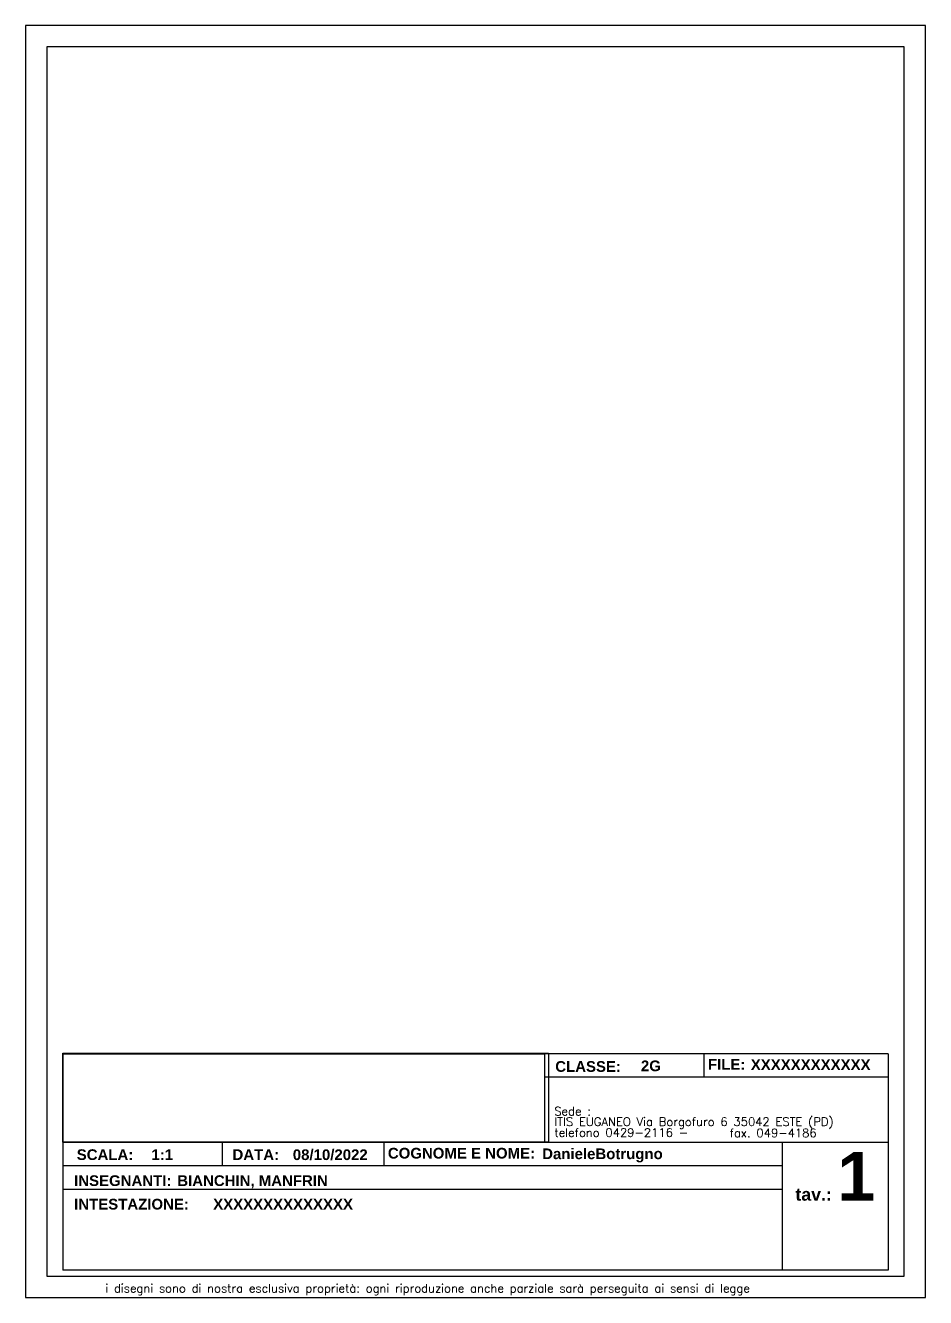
# Model space of a CAD drawing. Extents: x -213 to 3720, y -383 to 2497.
# Drawn here: x 770.9 to 980.9, y -379.7 to -82.7 of the extents above; entities that cross this region are included whole.
import ezdxf

# ---------------------------------------------------------------- set-up
doc = ezdxf.new("R2010")
doc.units = 0
doc.linetypes.add('ACAD_ISO11W100', pattern=[33, 12, -3, 12, -3, 0, -3])
doc.layers.get('0').update_dxf_attribs({"linetype": 'CONTINUOUS'})
doc.layers.get('DEFPOINTS').update_dxf_attribs({"linetype": 'ACAD_ISO11W100'})
doc.layers.add('TESTO', color=2, linetype='CONTINUOUS')
doc.styles.add('ROMANS', font='ROMANS.SHX', dxfattribs={"width": 0.65, "height": 8})
doc.styles.add('SANSSERIFBOLD', font='sasb____.pfb', dxfattribs={"height": 3})
picture_1 = doc.add_image_def('image1.jpg', size_in_pixel=(2000, 368))
picture_2 = doc.add_image_def('image2.jpg', size_in_pixel=(2000, 368))

msp = doc.modelspace()

# ---------------------------------------------------------------- linework, layer by layer
for p, q in [((779.64, -322.83), (779.64, -373.35)), ((972.15, -322.83), (779.64, -322.83)), ((891.99, -322.83), (891.99, -343.5)), ((929.15, -322.83), (929.15, -328.32)), ((972.15, -322.83), (972.15, -373.35)), ((972.15, -328.32), (891.99, -328.32)), ((779.64, -343.5), (972.15, -343.5)), ((816.8, -343.5), (816.8, -348.99)), ((854.49, -343.5), (854.49, -348.99)), ((947.47, -343.5), (947.47, -373.35)), ((947.47, -348.99), (779.64, -348.99)), ((947.47, -354.48), (779.64, -354.48)), ((972.15, -373.35), (779.64, -373.35))]:
    msp.add_line(p, q)
at = {"color": 1}
msp.add_line((972.15, -373.35), (972.15, -373.35), dxfattribs=at)
for points in [[(770.9, -379.74), (980.9, -379.74), (980.9, -82.74), (770.9, -82.74)], [(775.9, -374.74), (975.9, -374.74), (975.9, -87.74), (775.9, -87.74)]]:
    msp.add_lwpolyline(points, close=True)

# ---------------------------------------------------------------- texts
at = {"layer": 'TESTO'}
for s, height, style, p in [('CLASSE:', 2.5, 'SANSSERIFBOLD', (894.5, -327.05)), ('2G', 2.5, 'SANSSERIFBOLD', (914.49, -326.9)), ('FILE:', 2.5, 'SANSSERIFBOLD', (930.12, -326.56)), ('XXXXXXXXXXXX', 2.5, 'SANSSERIFBOLD', (940.12, -326.63)), ('Sede : ', 1.974, 'ROMANS', (894.28, -337.22)), ('ITIS EUGANEO Via Borgofuro 6 35042 ESTE (PD)', 1.9745, 'ROMANS', (894.28, -339.67)), ('telefono 0429-2116 -  ', 1.9745, 'ROMANS', (894.28, -342.21)), ('fax. 049-4186', 1.9745, 'ROMANS', (935.19, -342.29)), ('SCALA:', 2.5, 'SANSSERIFBOLD', (782.86, -347.63)), ('1:1', 2.5, 'SANSSERIFBOLD', (800.29, -347.64)), ('DATA:', 2.5, 'SANSSERIFBOLD', (819.2, -347.63)), ('08/10/2022', 2.5, 'SANSSERIFBOLD', (833.27, -347.64)), ('COGNOME E NOME:', 2.5, 'SANSSERIFBOLD', (855.45, -347.29)), ('DanieleBotrugno', 2.5, 'SANSSERIFBOLD', (891.45, -347.43)), ('1', 11.37, 'SANSSERIFBOLD', (960.35, -357.11)), ('INSEGNANTI: ', 2.5, 'SANSSERIFBOLD', (782.25, -353.7)), ('BIANCHIN, MANFRIN', 2.5, 'SANSSERIFBOLD', (806.32, -353.7)), ('tav.:', 2.962, 'SANSSERIFBOLD', (950.53, -357.13)), ('INTESTAZIONE: ', 2.5, 'SANSSERIFBOLD', (782.25, -359.19)), ('XXXXXXXXXXXXXX', 2.5, 'SANSSERIFBOLD', (814.7, -359.19)), ('i disegni sono di nostra esclusiva proprietà: ogni riproduzione anche parziale sarà perseguita ai sensi di legge', 1.9745, 'ROMANS', (789.52, -378.56))]:
    msp.add_text(s, height=height, dxfattribs=dict(at, style=style)).set_placement(p)

# ---------------------------------------------------------------- pictures from other files: only their frames are drawn
image = msp.add_image(picture_1, insert=(779.64, -343.5), size_in_units=(112.35, 20.67))
image.dxf.flags = 7
at = {"layer": 'DEFPOINTS'}
image = msp.add_image(picture_2, insert=(779.64, -343.5), size_in_units=(113.29, 20.85), dxfattribs=at)
image.dxf.flags = 7

doc.saveas('drawing.dxf')
